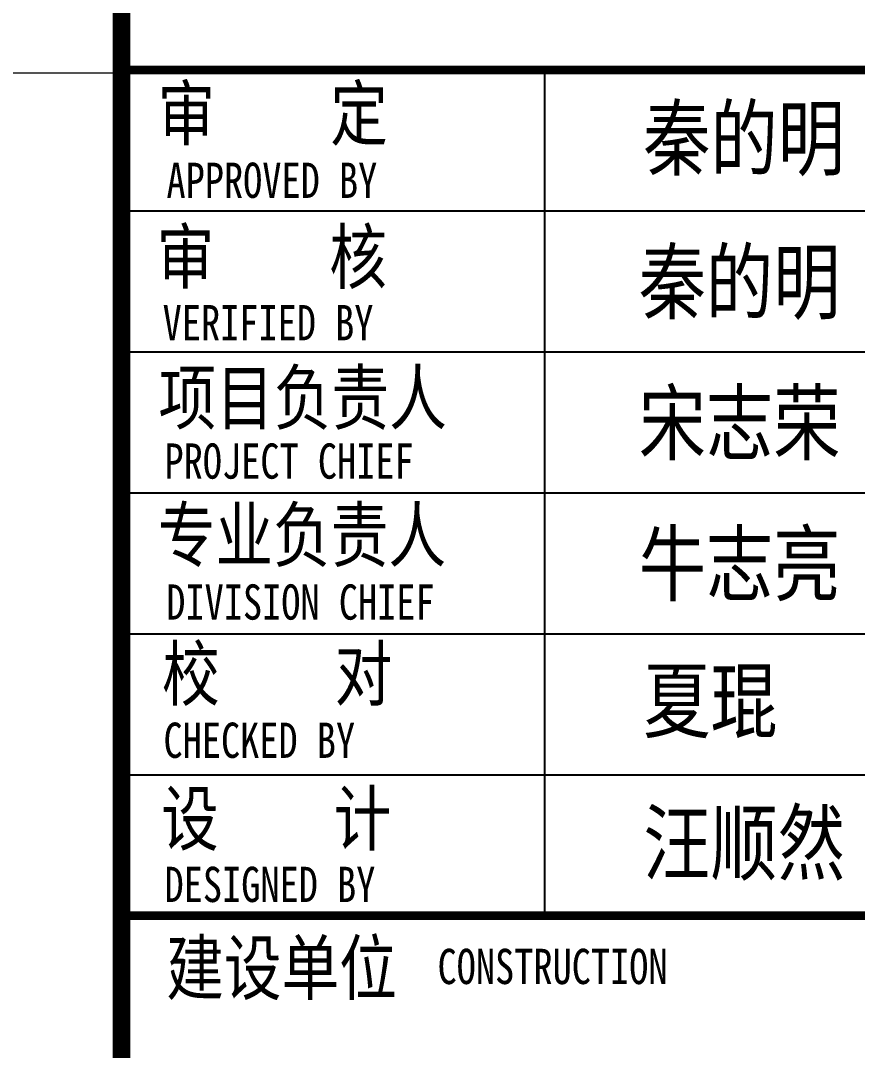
# Model space of a CAD drawing. Extents: x 1051052 to 1482120, y -981644 to -673261.
# Drawn here: x 1352536 to 1359317, y -806781 to -798439 of the extents above; entities that cross this region are included whole.
import ezdxf

# ---------------------------------------------------------------- set-up
doc = ezdxf.new("R2010")
doc.units = 0
doc.header["$LTSCALE"] = 1000
doc.header["$MEASUREMENT"] = 0
for name, color, linetype in [('Q', 7, 'Continuous'), ('TK', 142, 'Continuous'), ('填充', 8, 'Continuous')]:
    doc.layers.add(name, color=color, linetype=linetype)
doc.layers.add('图框外框__细线', color=9, linetype='Continuous', lineweight=18)
doc.styles.add('HYZT1', font='', dxfattribs={"width": 0.8})
doc.styles.get('HYZT1').set_extended_font_data('SimSun')

# ---------------------------------------------------------------- blocks, each defined once
blk = doc.blocks.new('A$C05385F37')
at = {"layer": 'TK'}
for p, q in [((-8000, -26600), (-1000, -26600)), ((-1000, -26600), (-8000, -26600)), ((-8000, -26600), (-1000, -26600)), ((-8000, -26600), (-2830.4, -26600)), ((-8000, -26600), (-1000, -26600)), ((-8000, -26600), (-1000, -26600)), ((-8000, -26600), (-1000, -26600)), ((-5599.5, -26600), (-5599.5, -31400)), ((-8000, -27400), (-1000, -27400)), ((-8000, -28200), (-1000, -28200)), ((-8000, -29000), (-1000, -29000)), ((-8000, -29800), (-1000, -29800)), ((-8000, -30600), (-1000, -30600)), ((-8000, -31400), (-1000, -31400)), ((-8000, -31400), (-1000, -31400)), ((-8000, -31400.2), (-1000, -31400.2)), ((-8000, -31400.2), (-1000, -31400.2))]:
    blk.add_line(p, q, dxfattribs=at)
for points, const_width in [([(-8000, -1000), (-8000, -41000)], 100), ([(-8000, -26600), (-1000, -26600)], 50), ([(-1000, -26600), (-8000, -26600)], 50), ([(-1000, -26600), (-7944, -26600)], 50), ([(-8000, -31400.2), (-1000, -31400.2)], 50), ([(-1000, -31400.2), (-8000, -31400.2)], 50), ([(-1000, -31400.2), (-8000, -31400.2)], 50)]:
    blk.add_lwpolyline(points, dxfattribs=dict(at, const_width=const_width))
at = {"layer": 'TK', "style": 'HYZT1', "width": 0.8}
for s, height, p in [('审    定  ', 300, (-7795.8, -26996.1)), ('APPROVED BY', 200, (-7745.3, -27325.7)), ('审    核  ', 300, (-7801, -27809.8)), ('VERIFIED BY', 200, (-7767.1, -28133.9)), ('项目负责人', 300, (-7790.3, -28609)), ('PROJECT CHIEF', 200, (-7756.5, -28919.3)), ('专业负责人', 300, (-7794.5, -29388.2)), ('DIVISION CHIEF', 200, (-7746.4, -29719.4)), ('校    对 ', 300, (-7770.4, -30176.3)), ('CHECKED BY', 200, (-7762.4, -30504)), ('设    计 ', 300, (-7776, -30997.7)), ('DESIGNED BY', 200, (-7756.2, -31322.2)), ('建设单位', 300, (-7746.6, -31845.5)), ('CONSTRUCTION', 200, (-6206.1, -31787.8))]:
    blk.add_text(s, height=height, dxfattribs=at).set_placement(p)
blk = doc.blocks.new('A2K')
at = {"color": 4}
blk.add_blockref('A$C05385F37', (59400, 42000), dxfattribs=at)
at = {"layer": 'Q', "style": 'HYZT1', "width": 0.8}
for s, p in [('秦的明', (54361.8, 14838.5)), ('秦的明', (54336.2, 14022.9)), ('宋志荣', (54336.2, 13222.9)), ('牛志亮', (54336.2, 12422.9)), ('夏琨', (54361.8, 11646.2)), ('汪顺然', (54361.8, 10838.5))]:
    blk.add_text(s, height=350, dxfattribs=at).set_placement(p)

msp = doc.modelspace()

# ---------------------------------------------------------------- linework, layer by layer
at = {"layer": '图框外框__细线'}
for p, q in [((1353353.309, -762304.095), (1353353.309, -813604.095)), ((1353353.309, -762304.095), (1353353.309, -813604.095)), ((1283564.523, -798861.907), (1353353.309, -798861.907))]:
    msp.add_line(p, q, dxfattribs=at)

# ---------------------------------------------------------------- block references
at = {"layer": '填充', "xscale": 1.427198797693996, "yscale": 1.427198797693996, "zscale": 1.427198797693996}
msp.add_blockref('A2K', (1279996.526, -820818.235), dxfattribs=at)

doc.saveas('drawing.dxf')
